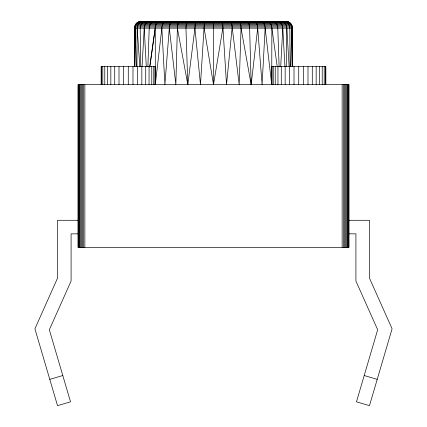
<?xml version="1.0" encoding="UTF-8"?>
<svg xmlns="http://www.w3.org/2000/svg" width="427" height="427" viewBox="0 0 427 427"><rect width="100%" height="100%" fill="white"/><g stroke="black" fill="none" stroke-linecap="round" stroke-linejoin="round"><path stroke-width="0.64" d="M134.665 66.697L134.692 28.134M134.692 66.697L134.788 28.134M266.875 21.35C270.195 21.499 271.924 25.177 271.876 28.134L271.711 84.647L265.151 28.134C265.156 25.38 263.913 21.628 260.726 21.35M292.426 66.697L292.586 28.134C292.65 24.504 289.431 21.286 285.807 21.35L141.193 21.35C137.569 21.286 134.35 24.504 134.414 28.134L134.574 66.697M136.923 66.697L137.179 28.134C137.104 24.595 140.131 21.302 143.718 21.35M134.841 66.697L135.247 28.134C135.162 24.232 138.839 20.918 142.714 21.35M196.511 21.35L195.71 22.257L195.288 23.773L194.915 28.134L200.476 84.647L204.25 24.739L204.944 21.35M286.229 66.697L286.821 28.134C286.896 24.697 284.083 21.323 280.534 21.35M180.466 21.35C177.717 22.092 177.515 25.764 177.37 28.134L175.844 84.647L169.3 28.134C169.359 25.583 170.079 21.82 173.09 21.35M290.691 66.697L291.753 28.134C291.785 24.953 289.357 21.985 286.213 21.451M238.688 21.35C241.063 22.45 240.833 25.892 241.052 28.134L239.189 84.647L231.872 24.739L231.29 22.257L230.489 21.35M147.881 66.697L149.215 28.134C149.146 24.99 151.307 21.414 154.723 21.35M265.151 28.134L262.098 84.647L257.7 28.134C257.641 25.583 256.921 21.82 253.91 21.35M280.704 66.697L282.786 28.134C282.866 24.83 280.342 21.355 276.851 21.35M142.052 66.697L144.214 28.134C144.134 24.83 146.658 21.355 150.149 21.35M149.786 66.906L155.3 28.134L155.289 84.647L161.849 28.134C161.844 25.38 163.087 21.628 166.274 21.35M169.3 28.134L164.902 84.647L161.849 28.134M232.085 28.134L226.523 84.647L222.75 24.739L222.056 21.35M241.052 28.134L251.156 84.647L257.7 28.134M177.37 28.134L187.811 84.647L194.915 28.134M149.733 66.906L155.124 28.134C155.076 25.177 156.805 21.499 160.125 21.35M204.143 28.134L213.5 84.647L222.857 28.134M135.599 24.739L137.104 22.935M138.07 22.257L141.449 21.35M192.027 21.451L192.374 21.35M49.788 379.357L62.796 375.53M188.312 21.35C185.937 22.45 186.167 25.892 185.948 28.134L187.811 84.647M183.866 21.451L184.336 21.35M176.116 21.451L176.714 21.35M168.889 21.451L169.604 21.35M162.292 21.451L163.114 21.35M156.41 21.451L157.328 21.35M151.334 21.451L152.332 21.35M147.128 21.451L148.19 21.35M146.466 21.35C142.917 21.323 140.104 24.697 140.179 28.134L140.771 66.697M143.856 21.451L144.972 21.35M140.013 21.451L286.987 21.451M138.876 21.761L288.124 21.761M137.804 22.257L289.196 22.257M136.837 22.935L290.163 22.935M135.999 23.773L291 23.773M135.322 24.739L291.678 24.739M134.825 25.812L292.175 25.812M134.516 26.954L292.484 26.954M134.414 28.134L292.586 28.134M78.093 220.284L57.517 220.284L57.517 278.153L34.913 328.79L57.517 405.65L70.53 401.823L49.335 329.756L71.085 281.041L71.085 233.847L78.093 233.847M348.907 220.284L369.483 220.284L369.483 278.153L392.087 328.79L369.483 405.65L356.47 401.823L377.665 329.756L355.915 281.041L355.915 233.847L348.907 233.847M285.044 21.35L286.725 21.451L288.93 22.257M283.282 21.35L285.439 21.451M282.028 21.35L283.144 21.451M278.81 21.35L279.872 21.451M274.668 21.35L275.666 21.451M272.277 21.35C275.693 21.414 277.854 24.99 277.785 28.134L279.119 66.697M269.672 21.35L270.59 21.451M263.886 21.35L264.708 21.451M257.396 21.35L258.111 21.451M250.286 21.35L250.884 21.451M246.534 21.35C249.283 22.092 249.485 25.764 249.63 28.134L251.156 84.647M242.664 21.35L243.134 21.451M284.414 21.451C287.536 22.001 289.858 25.001 289.821 28.134L290.082 66.697M364.204 375.53L377.212 379.357M234.626 21.35L234.973 21.451M289.896 22.935L291.401 24.739M271.876 28.134L277.267 66.906M137.179 28.134L139.816 66.697M286.821 28.134L289.127 66.697M282.786 28.134L284.948 66.697M144.214 28.134L146.296 66.697M135.247 28.134L136.309 66.697M291.753 28.134L292.159 66.697M292.324 28.134L292.335 66.697M348.806 84.647L348.806 247.409M348.501 84.647L348.501 247.409M348 84.647L348 247.409M347.322 84.647L347.322 247.409M346.489 84.647L346.489 247.409M345.518 84.647L345.518 247.409M344.445 84.647L344.445 247.409M343.303 84.647L343.303 247.409M342.128 84.647L342.128 247.409M325.849 84.647L325.849 66.564L271.599 66.564L271.599 84.647M325.438 66.564L325.438 84.647M324.216 66.564L324.216 84.647M322.22 66.564L322.22 84.647M319.503 66.564L319.503 84.647M316.161 66.564L316.161 84.647M312.286 66.564L312.286 84.647M308 66.564L308 84.647M303.437 66.564L303.437 84.647M298.724 66.564L298.724 84.647M294.016 66.564L294.016 84.647M289.447 66.564L289.447 84.647M285.161 66.564L285.161 84.647M281.286 66.564L281.286 84.647M277.945 66.564L277.945 84.647M275.234 66.564L275.234 84.647M273.232 66.564L273.232 84.647M272.01 66.564L272.01 84.647M213.5 21.35L213.5 84.647M155.401 84.647L155.401 66.564L101.151 66.564L101.151 84.647M154.99 66.564L154.99 84.647M153.768 66.564L153.768 84.647M151.766 66.564L151.766 84.647M149.055 66.564L149.055 84.647M145.714 66.564L145.714 84.647M141.839 66.564L141.839 84.647M137.553 66.564L137.553 84.647M132.984 66.564L132.984 84.647M128.276 66.564L128.276 84.647M123.563 66.564L123.563 84.647M119 66.564L119 84.647M114.714 66.564L114.714 84.647M110.839 66.564L110.839 84.647M107.497 66.564L107.497 84.647M104.78 66.564L104.78 84.647M102.784 66.564L102.784 84.647M101.562 66.564L101.562 84.647M84.872 84.647L84.872 247.409M83.697 84.647L83.697 247.409M82.555 84.647L82.555 247.409M81.482 84.647L81.482 247.409M80.511 84.647L80.511 247.409M79.678 84.647L79.678 247.409M79 84.647L79 247.409M78.499 84.647L78.499 247.409M78.194 84.647L78.194 247.409M348.907 84.647L78.093 84.647L78.093 247.409L348.907 247.409L348.907 84.647"/></g></svg>
